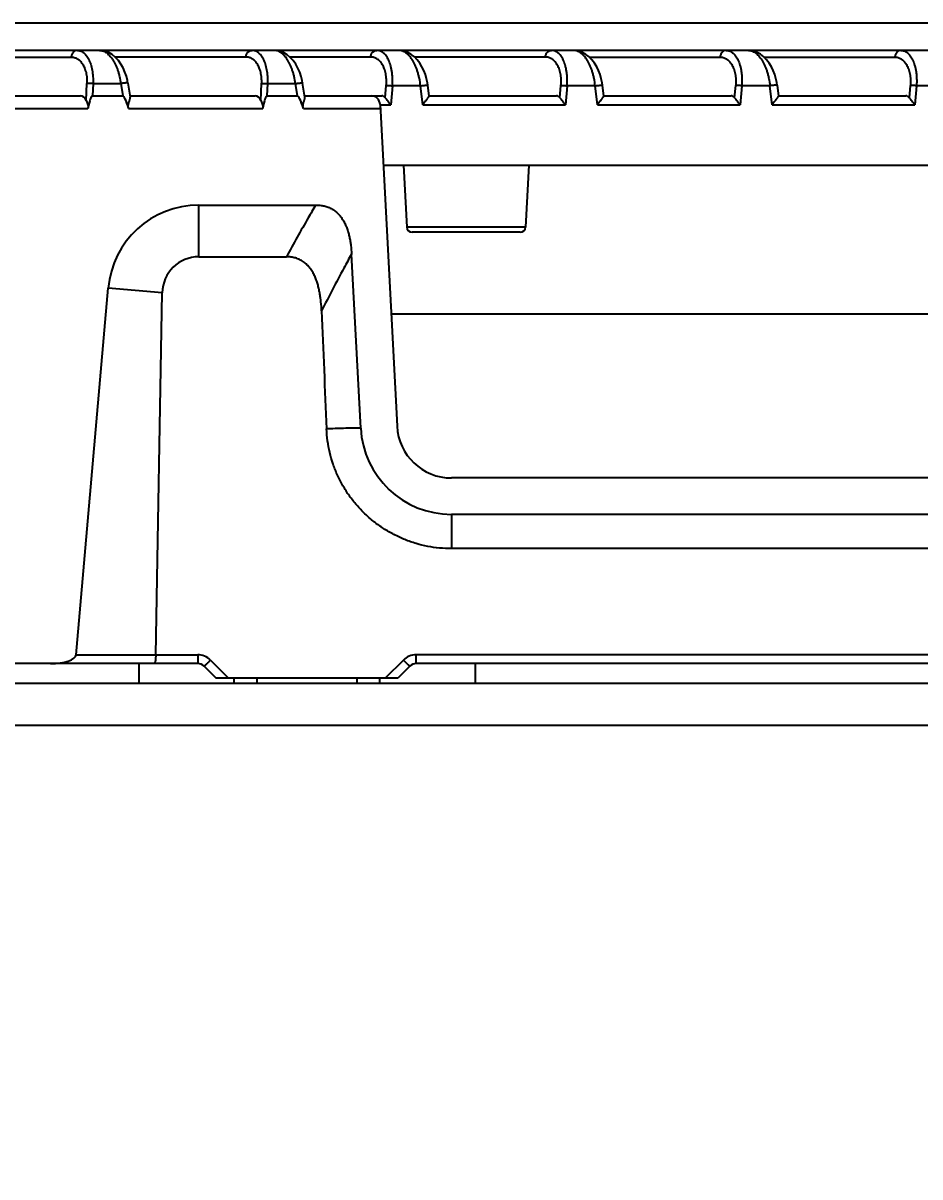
# Model space of a CAD drawing. Header units: millimetres. Extents: x 562 to 17351, y 2396 to 6995.
# Drawn here: x 1385.2 to 1434.5, y 4048.5 to 4111.9 of the extents above; entities that cross this region are included whole.
import ezdxf

# ---------------------------------------------------------------- set-up
doc = ezdxf.new("R2010")
doc.units = ezdxf.units.MM
doc.styles.get("Standard").update_dxf_attribs({"font": 'arial.ttf'})
doc.dimstyles.new('缩小5倍', dxfattribs={"dimtxt": 40, "dimasz": 20, "dimexe": 1, "dimexo": 0.2, "dimgap": 0, "dimtad": 1, "dimtoh": 1, "dimdec": 1, "dimzin": 9, "dimdsep": 46, "dimtxsty": 'Standard', "dimblk": '_FILLED', "dimcen": 0.2, "dimclrd": 256, "dimclre": 256, "dimclrt": 256, "dimadec": 1, "dimazin": 2, "dimtfac": 1, "dimtdec": 1, "dimtofl": 0, "dimtmove": 0, "dimatfit": 3, "dimldrblk": '_FILLED', "dimfxl": 1, "dimtolj": 1, "dimtzin": 0, "dimarcsym": 0})

# ---------------------------------------------------------------- blocks, each defined once
blk = doc.blocks.new('_FILLED')
at = {"color": 0, "linetype": 'ByBlock'}
blk.add_solid([(0, 0), (-1, 0.15), (-1, -0.15)], dxfattribs=at)
blk = doc.blocks.new('*D21')
at = {"lineweight": -2, "transparency": 16777216}
for p, q in [((1325.804, 3845.654), (1325.804, 3965.231)), ((1925.804, 3845.654), (1925.804, 3965.231)), ((1345.804, 3964.231), (1905.804, 3964.231))]:
    blk.add_line(p, q, dxfattribs=at)
at = {"layer": 'Defpoints', "color": 0, "transparency": 16777216}
for p in [(1925.804, 3964.231), (1325.804, 3845.454), (1925.804, 3845.454)]:
    blk.add_point(p, dxfattribs=at)
at = {"lineweight": -2, "transparency": 16777216, "xscale": 20, "yscale": 20, "zscale": 20, "rotation": 180}
blk.add_blockref('_FILLED', (1325.804, 3964.231), dxfattribs=at)
at = {"lineweight": -2, "transparency": 16777216, "xscale": 20, "yscale": 20, "zscale": 20}
blk.add_blockref('_FILLED', (1925.804, 3964.231), dxfattribs=at)
at = {"lineweight": 5, "transparency": 16777216, "insert": (1625.804, 3990.125), "char_height": 40, "attachment_point": 5}
blk.add_mtext('\\A1;600mm [1\'-11 5/8"]', dxfattribs=at)

msp = doc.modelspace()

# ---------------------------------------------------------------- linework, layer by layer
at = {"color": 7, "linetype": 'Continuous'}
for p, q in [((1894.548, 4111.869), (1357.522, 4111.869)), ((1511.506, 4110.369), (1354.795, 4110.369)), ((1380.646, 4110.004), (1387.842, 4110.004)), ((1397.446, 4110.004), (1390.25, 4110.004)), ((1404.304, 4110.004), (1399.854, 4110.004)), ((1413.908, 4110.004), (1406.714, 4110.004)), ((1416.318, 4110.004), (1423.512, 4110.004)), ((1425.922, 4110.004), (1433.117, 4110.004)), ((1388.661, 4107.617), (1388.706, 4108.543)), ((1389.042, 4108.543), (1389.009, 4107.869)), ((1389.042, 4108.543), (1390.565, 4108.543)), ((1390.565, 4108.543), (1390.673, 4107.869)), ((1390.96, 4108.571), (1391.084, 4107.796)), ((1398.265, 4107.617), (1398.31, 4108.543)), ((1398.613, 4107.869), (1398.646, 4108.543)), ((1398.646, 4108.543), (1400.169, 4108.543)), ((1400.277, 4107.869), (1400.169, 4108.543)), ((1400.688, 4107.796), (1400.564, 4108.571)), ((1381.468, 4107.869), (1388.345, 4107.869)), ((1389.009, 4107.869), (1390.673, 4107.869)), ((1391.072, 4107.869), (1397.949, 4107.869)), ((1398.613, 4107.869), (1400.277, 4107.869)), ((1400.676, 4107.869), (1404.919, 4107.869)), ((1405.102, 4107.765), (1405.162, 4108.446)), ((1405.498, 4108.421), (1405.407, 4107.382)), ((1407.042, 4108.421), (1405.498, 4108.421)), ((1407.167, 4107.382), (1407.042, 4108.421)), ((1407.511, 4107.861), (1407.439, 4108.459)), ((1407.511, 4107.869), (1414.523, 4107.869)), ((1414.706, 4107.765), (1414.766, 4108.446)), ((1415.102, 4108.421), (1415.011, 4107.382)), ((1416.646, 4108.421), (1415.102, 4108.421)), ((1416.771, 4107.382), (1416.646, 4108.421)), ((1417.115, 4107.861), (1417.043, 4108.459)), ((1417.115, 4107.869), (1424.127, 4107.869)), ((1424.311, 4107.765), (1424.37, 4108.446)), ((1424.706, 4108.421), (1424.615, 4107.382)), ((1426.25, 4108.421), (1424.706, 4108.421)), ((1426.375, 4107.382), (1426.25, 4108.421)), ((1426.647, 4108.459), (1426.719, 4107.861)), ((1426.719, 4107.869), (1433.731, 4107.869)), ((1433.915, 4107.765), (1433.974, 4108.446)), ((1434.31, 4108.421), (1434.219, 4107.382)), ((1435.854, 4108.421), (1434.31, 4108.421)), ((1404.826, 4107.395), (1405.752, 4089.712)), ((1404.826, 4107.382), (1405.407, 4107.382)), ((1407.167, 4107.382), (1415.011, 4107.382)), ((1416.771, 4107.382), (1424.615, 4107.382)), ((1426.375, 4107.382), (1434.219, 4107.382)), ((1381.394, 4107.169), (1388.763, 4107.169)), ((1390.999, 4107.169), (1398.367, 4107.169)), ((1400.603, 4107.169), (1404.837, 4107.169)), ((1405, 4104.069), (1462.602, 4104.069)), ((1406.107, 4104.069), (1406.286, 4100.653)), ((1412.995, 4104.069), (1412.816, 4100.653)), ((1394.857, 4099.026), (1394.857, 4101.869)), ((1394.857, 4101.869), (1401.284, 4101.869)), ((1412.816, 4100.653), (1406.286, 4100.653)), ((1412.516, 4100.369), (1406.585, 4100.369)), ((1394.857, 4099.026), (1399.676, 4099.026)), ((1403.755, 4089.607), (1403.253, 4099.177)), ((1388.113, 4077.154), (1389.876, 4097.305)), ((1392.845, 4097.045), (1389.876, 4097.305)), ((1392.488, 4077.156), (1392.845, 4097.045)), ((1461.245, 4095.869), (1405.43, 4095.869)), ((1458.853, 4086.869), (1408.748, 4086.869)), ((1408.748, 4084.869), (1408.748, 4082.986)), ((1466.49, 4084.869), (1408.748, 4084.869)), ((1462.686, 4082.986), (1408.748, 4082.986)), ((1388.113, 4077.154), (1392.488, 4077.154)), ((1392.488, 4077.156), (1394.794, 4077.156)), ((1394.794, 4077.156), (1394.794, 4076.669)), ((1395.501, 4076.863), (1396.495, 4075.869)), ((1406.101, 4076.863), (1405.107, 4075.869)), ((1406.808, 4076.669), (1406.808, 4077.156)), ((1464.794, 4077.156), (1406.808, 4077.156)), ((1394.794, 4076.669), (1369.204, 4076.669)), ((1391.551, 4076.669), (1391.551, 4075.569)), ((1395.147, 4076.523), (1395.801, 4075.869)), ((1406.454, 4076.523), (1405.801, 4075.869)), ((1464.794, 4076.669), (1406.808, 4076.669)), ((1410.051, 4076.669), (1410.051, 4075.569)), ((1925.801, 4075.569), (1325.801, 4075.569)), ((1405.801, 4075.869), (1395.801, 4075.869)), ((1396.801, 4075.569), (1396.801, 4075.869)), ((1398.051, 4075.869), (1398.051, 4075.569)), ((1403.551, 4075.869), (1403.551, 4075.569)), ((1404.801, 4075.569), (1404.801, 4075.869)), ((1925.801, 4073.269), (1325.801, 4073.269))]:
    msp.add_line(p, q, dxfattribs=at)
for points in [[(1390.96, 4108.571), (1390.933, 4108.717), (1390.875, 4108.949), (1390.795, 4109.179), (1390.695, 4109.403), (1390.574, 4109.616), (1390.432, 4109.811), (1390.272, 4109.986), (1390.094, 4110.133), (1389.904, 4110.247), (1389.708, 4110.324), (1389.513, 4110.363), (1389.398, 4110.369)], [(1400.564, 4108.571), (1400.539, 4108.709), (1400.481, 4108.941), (1400.402, 4109.172), (1400.302, 4109.397), (1400.181, 4109.61), (1400.041, 4109.806), (1399.881, 4109.981), (1399.704, 4110.129), (1399.515, 4110.243), (1399.319, 4110.321), (1399.124, 4110.362), (1399.003, 4110.369)], [(1407.439, 4108.459), (1407.42, 4108.587), (1407.375, 4108.81), (1407.31, 4109.035), (1407.227, 4109.255), (1407.124, 4109.467), (1407.003, 4109.667), (1406.863, 4109.85), (1406.706, 4110.013), (1406.534, 4110.149), (1406.351, 4110.254), (1406.163, 4110.326), (1405.976, 4110.363), (1405.861, 4110.369)], [(1417.043, 4108.459), (1417.025, 4108.587), (1416.979, 4108.81), (1416.914, 4109.035), (1416.831, 4109.255), (1416.728, 4109.467), (1416.607, 4109.667), (1416.467, 4109.85), (1416.31, 4110.013), (1416.138, 4110.149), (1415.955, 4110.254), (1415.767, 4110.326), (1415.58, 4110.363), (1415.465, 4110.369)], [(1426.647, 4108.459), (1426.627, 4108.595), (1426.581, 4108.818), (1426.516, 4109.042), (1426.432, 4109.262), (1426.329, 4109.473), (1426.207, 4109.672), (1426.066, 4109.855), (1425.908, 4110.018), (1425.736, 4110.153), (1425.553, 4110.257), (1425.364, 4110.328), (1425.177, 4110.364), (1425.069, 4110.369)]]:
    msp.add_lwpolyline(points, dxfattribs=at)
for centre, radius, start, end in [((1404.326, 4107.369), 0.5, 3, 90), ((1394.857, 4096.869), 5, 90, 175), ((1406.585, 4100.669), 0.3, 183, 270), ((1412.516, 4100.669), 0.3, 270, 357), ((3735.475, 4189.864), 2335.753, 182.301895, 182.461184), ((1408.748, 4089.869), 5, 183, 270), ((1408.748, 4089.869), 3, 183, 270), ((1394.794, 4076.156), 1, 45, 90), ((1406.808, 4076.156), 1, 90.00003, 134.99997), ((1394.794, 4076.169), 0.5, 45, 90), ((1406.808, 4076.169), 0.5, 90, 135.0005)]:
    msp.add_arc(centre, radius, start, end, dxfattribs=at)
for centre, major_axis, ratio, start_param, end_param in [((1388.272, 4107.169), (0.12, 0.696), 0.625869, -0.768261, 0.10756), ((1388.791, 4103.28), (0.22, 4.589), 0.087056, 0.004178, 0.56376), ((1391.399, 4103.28), (0.732, -4.589), 0.086076, 2.568286, 3.127867), ((1397.876, 4107.169), (0.12, 0.696), 0.625869, -0.768261, 0.10756), ((1398.395, 4103.28), (0.22, 4.589), 0.087056, 0.004178, 0.56376), ((1401.003, 4103.28), (-0.732, 4.589), 0.086076, -0.573307, -0.013726), ((1404.867, 4107.369), (0.086, 0.497), 0.625869, -0.547662, 0.10756), ((1414.471, 4107.369), (0.086, 0.497), 0.625869, -0.547662, 0.10756), ((1424.075, 4107.369), (0.086, 0.497), 0.625869, -0.547662, 0.10756), ((1433.679, 4107.369), (0.086, 0.497), 0.625869, -0.547662, 0.10756), ((1394.857, 4097.009), (0, 2.018), 0.997597, 0, 1.552812), ((1386.695, 4077.169), (1.419, 0), 0.352375, -1.570796, -0.030819)]:
    msp.add_ellipse(centre, major_axis=major_axis, ratio=ratio, start_param=start_param, end_param=end_param, dxfattribs=at)
for points, knots in [([(1388.178, 4110.369), (1388.157, 4110.369), (1388.115, 4110.364), (1388.054, 4110.344), (1387.998, 4110.31), (1387.948, 4110.265), (1387.906, 4110.21), (1387.873, 4110.146), (1387.851, 4110.077), (1387.843, 4110.028), (1387.842, 4110.004)], [0, 0, 0, 0, 0.114925, 0.231417, 0.35071, 0.473658, 0.600535, 0.731076, 0.864602, 1, 1, 1, 1]), ([(1387.842, 4110.004), (1387.87, 4110.004), (1387.928, 4110), (1388.013, 4109.983), (1388.096, 4109.953), (1388.177, 4109.912), (1388.255, 4109.858), (1388.329, 4109.792), (1388.399, 4109.714), (1388.488, 4109.591), (1388.562, 4109.446), (1388.62, 4109.284), (1388.657, 4109.15), (1388.684, 4109.007), (1388.708, 4108.804), (1388.711, 4108.648), (1388.706, 4108.543)], [0, 0, 0, 0, 0.045643, 0.091433, 0.137966, 0.185863, 0.235715, 0.288068, 0.343406, 0.402132, 0.530697, 0.600894, 0.674876, 0.752346, 0.832821, 1, 1, 1, 1]), ([(1388.178, 4110.369), (1388.207, 4110.369), (1388.267, 4110.364), (1388.354, 4110.341), (1388.44, 4110.302), (1388.507, 4110.257), (1388.559, 4110.214), (1388.612, 4110.164), (1388.675, 4110.092), (1388.745, 4109.992), (1388.809, 4109.877), (1388.866, 4109.748), (1388.917, 4109.606), (1388.961, 4109.451), (1388.996, 4109.285), (1389.022, 4109.109), (1389.044, 4108.861), (1389.046, 4108.671), (1389.042, 4108.543)], [0, 0, 0, 0, 0.040066, 0.080632, 0.122622, 0.166909, 0.190164, 0.21426, 0.26522, 0.320265, 0.379692, 0.443653, 0.512149, 0.585035, 0.662013, 0.74264, 0.826333, 1, 1, 1, 1]), ([(1389.398, 4110.369), (1389.429, 4110.369), (1389.491, 4110.363), (1389.584, 4110.339), (1389.676, 4110.299), (1389.768, 4110.244), (1389.858, 4110.173), (1389.946, 4110.088), (1390.031, 4109.988), (1390.113, 4109.874), (1390.191, 4109.746), (1390.265, 4109.605), (1390.333, 4109.452), (1390.395, 4109.287), (1390.45, 4109.113), (1390.515, 4108.865), (1390.549, 4108.673), (1390.565, 4108.543)], [0, 0, 0, 0, 0.039555, 0.080471, 0.123514, 0.169329, 0.218402, 0.271089, 0.327625, 0.388146, 0.452688, 0.521197, 0.593526, 0.669427, 0.74855, 0.830427, 1, 1, 1, 1]), ([(1397.446, 4110.004), (1397.447, 4110.028), (1397.455, 4110.077), (1397.477, 4110.146), (1397.51, 4110.21), (1397.552, 4110.265), (1397.602, 4110.31), (1397.658, 4110.344), (1397.719, 4110.364), (1397.761, 4110.369), (1397.782, 4110.369)], [0, 0, 0, 0, 0.135398, 0.268924, 0.399465, 0.526342, 0.64929, 0.768583, 0.885075, 1, 1, 1, 1]), ([(1398.31, 4108.543), (1398.315, 4108.648), (1398.312, 4108.804), (1398.288, 4109.007), (1398.261, 4109.15), (1398.224, 4109.284), (1398.166, 4109.446), (1398.092, 4109.591), (1398.003, 4109.714), (1397.933, 4109.792), (1397.859, 4109.858), (1397.781, 4109.912), (1397.7, 4109.953), (1397.617, 4109.983), (1397.532, 4110), (1397.474, 4110.004), (1397.446, 4110.004)], [0, 0, 0, 0, 0.167164, 0.247637, 0.32511, 0.399095, 0.469294, 0.597861, 0.656589, 0.711929, 0.764282, 0.814134, 0.862031, 0.908566, 0.954359, 1, 1, 1, 1]), ([(1398.646, 4108.543), (1398.651, 4108.671), (1398.649, 4108.861), (1398.626, 4109.109), (1398.6, 4109.285), (1398.565, 4109.451), (1398.521, 4109.606), (1398.471, 4109.748), (1398.413, 4109.877), (1398.349, 4109.992), (1398.279, 4110.092), (1398.216, 4110.164), (1398.163, 4110.214), (1398.111, 4110.257), (1398.044, 4110.302), (1397.958, 4110.341), (1397.871, 4110.364), (1397.811, 4110.369), (1397.782, 4110.369)], [0, 0, 0, 0, 0.173652, 0.257342, 0.337971, 0.41495, 0.487838, 0.556336, 0.620298, 0.679728, 0.734774, 0.785735, 0.809831, 0.833087, 0.877374, 0.919366, 0.959936, 1, 1, 1, 1]), ([(1400.169, 4108.543), (1400.153, 4108.673), (1400.119, 4108.865), (1400.055, 4109.113), (1399.999, 4109.287), (1399.937, 4109.452), (1399.869, 4109.605), (1399.795, 4109.746), (1399.717, 4109.874), (1399.635, 4109.988), (1399.55, 4110.088), (1399.462, 4110.173), (1399.372, 4110.244), (1399.28, 4110.299), (1399.188, 4110.339), (1399.095, 4110.363), (1399.033, 4110.369), (1399.002, 4110.369)], [0, 0, 0, 0, 0.16957, 0.251447, 0.330571, 0.406473, 0.478803, 0.547313, 0.611855, 0.672377, 0.728914, 0.7816, 0.830673, 0.876487, 0.91953, 0.960445, 1, 1, 1, 1]), ([(1404.304, 4110.004), (1404.306, 4110.028), (1404.313, 4110.077), (1404.336, 4110.146), (1404.368, 4110.21), (1404.41, 4110.265), (1404.46, 4110.31), (1404.517, 4110.344), (1404.577, 4110.364), (1404.619, 4110.369), (1404.64, 4110.369)], [0, 0, 0, 0, 0.135398, 0.268924, 0.399465, 0.526342, 0.64929, 0.768583, 0.885075, 1, 1, 1, 1]), ([(1405.162, 4108.446), (1405.171, 4108.555), (1405.175, 4108.719), (1405.157, 4108.933), (1405.133, 4109.085), (1405.099, 4109.229), (1405.056, 4109.363), (1405.004, 4109.485), (1404.945, 4109.594), (1404.879, 4109.692), (1404.808, 4109.776), (1404.732, 4109.847), (1404.652, 4109.904), (1404.568, 4109.949), (1404.482, 4109.981), (1404.394, 4110), (1404.334, 4110.004), (1404.304, 4110.004)], [0, 0, 0, 0, 0.166447, 0.247143, 0.325072, 0.399633, 0.470422, 0.537235, 0.600052, 0.659019, 0.714422, 0.766664, 0.816244, 0.863733, 0.909754, 0.954964, 1, 1, 1, 1]), ([(1405.498, 4108.421), (1405.507, 4108.555), (1405.511, 4108.755), (1405.494, 4109.016), (1405.472, 4109.203), (1405.44, 4109.38), (1405.398, 4109.546), (1405.348, 4109.699), (1405.29, 4109.838), (1405.226, 4109.962), (1405.155, 4110.07), (1405.09, 4110.148), (1405.036, 4110.202), (1404.982, 4110.248), (1404.912, 4110.296), (1404.824, 4110.338), (1404.733, 4110.364), (1404.671, 4110.369), (1404.64, 4110.369)], [0, 0, 0, 0, 0.172518, 0.256251, 0.337199, 0.414677, 0.488147, 0.557227, 0.621702, 0.681522, 0.7368, 0.787815, 0.811868, 0.835035, 0.879013, 0.920546, 0.960549, 1, 1, 1, 1]), ([(1407.042, 4108.421), (1407.028, 4108.558), (1406.998, 4108.76), (1406.938, 4109.022), (1406.884, 4109.208), (1406.823, 4109.384), (1406.755, 4109.548), (1406.68, 4109.699), (1406.6, 4109.836), (1406.516, 4109.958), (1406.429, 4110.066), (1406.338, 4110.158), (1406.245, 4110.234), (1406.15, 4110.294), (1406.054, 4110.337), (1405.958, 4110.363), (1405.893, 4110.369), (1405.861, 4110.369)], [0, 0, 0, 0, 0.168655, 0.25059, 0.329986, 0.406288, 0.479072, 0.548028, 0.612964, 0.673789, 0.730516, 0.783258, 0.832246, 0.877834, 0.92052, 0.960974, 1, 1, 1, 1]), ([(1413.908, 4110.004), (1413.91, 4110.028), (1413.918, 4110.077), (1413.94, 4110.146), (1413.972, 4110.21), (1414.014, 4110.265), (1414.064, 4110.31), (1414.121, 4110.344), (1414.181, 4110.364), (1414.224, 4110.369), (1414.244, 4110.369)], [0, 0, 0, 0, 0.135398, 0.268924, 0.399465, 0.526342, 0.64929, 0.768583, 0.885075, 1, 1, 1, 1]), ([(1414.766, 4108.446), (1414.775, 4108.555), (1414.779, 4108.719), (1414.761, 4108.933), (1414.737, 4109.085), (1414.703, 4109.229), (1414.66, 4109.363), (1414.608, 4109.485), (1414.549, 4109.594), (1414.484, 4109.692), (1414.412, 4109.776), (1414.336, 4109.847), (1414.256, 4109.904), (1414.172, 4109.949), (1414.086, 4109.981), (1413.998, 4110), (1413.938, 4110.004), (1413.908, 4110.004)], [0, 0, 0, 0, 0.166447, 0.247143, 0.325072, 0.399633, 0.470422, 0.537235, 0.600052, 0.659019, 0.714422, 0.766664, 0.816244, 0.863733, 0.909754, 0.954964, 1, 1, 1, 1]), ([(1415.102, 4108.421), (1415.111, 4108.555), (1415.115, 4108.755), (1415.098, 4109.016), (1415.076, 4109.203), (1415.044, 4109.38), (1415.002, 4109.546), (1414.952, 4109.699), (1414.894, 4109.838), (1414.83, 4109.962), (1414.759, 4110.07), (1414.694, 4110.148), (1414.64, 4110.202), (1414.586, 4110.248), (1414.516, 4110.296), (1414.428, 4110.338), (1414.337, 4110.364), (1414.275, 4110.369), (1414.244, 4110.369)], [0, 0, 0, 0, 0.172518, 0.256251, 0.337199, 0.414677, 0.488147, 0.557227, 0.621702, 0.681522, 0.7368, 0.787815, 0.811868, 0.835035, 0.879013, 0.920546, 0.960549, 1, 1, 1, 1]), ([(1416.646, 4108.421), (1416.633, 4108.558), (1416.602, 4108.76), (1416.542, 4109.022), (1416.489, 4109.208), (1416.427, 4109.384), (1416.359, 4109.548), (1416.284, 4109.699), (1416.205, 4109.836), (1416.12, 4109.958), (1416.033, 4110.066), (1415.942, 4110.158), (1415.849, 4110.234), (1415.754, 4110.294), (1415.658, 4110.337), (1415.562, 4110.363), (1415.497, 4110.369), (1415.465, 4110.369)], [0, 0, 0, 0, 0.168655, 0.25059, 0.329986, 0.406288, 0.479072, 0.548028, 0.612964, 0.673789, 0.730516, 0.783258, 0.832246, 0.877834, 0.92052, 0.960974, 1, 1, 1, 1]), ([(1423.849, 4110.369), (1423.828, 4110.369), (1423.786, 4110.364), (1423.725, 4110.344), (1423.669, 4110.31), (1423.619, 4110.265), (1423.577, 4110.21), (1423.544, 4110.146), (1423.522, 4110.077), (1423.514, 4110.028), (1423.512, 4110.004)], [0, 0, 0, 0, 0.114925, 0.231417, 0.35071, 0.473658, 0.600535, 0.731076, 0.864602, 1, 1, 1, 1]), ([(1423.512, 4110.004), (1423.542, 4110.004), (1423.602, 4110), (1423.69, 4109.981), (1423.776, 4109.949), (1423.86, 4109.904), (1423.94, 4109.847), (1424.016, 4109.776), (1424.088, 4109.692), (1424.153, 4109.594), (1424.212, 4109.485), (1424.264, 4109.363), (1424.307, 4109.229), (1424.341, 4109.085), (1424.365, 4108.933), (1424.383, 4108.719), (1424.379, 4108.555), (1424.37, 4108.446)], [0, 0, 0, 0, 0.045036, 0.090247, 0.136266, 0.183755, 0.233334, 0.285576, 0.340977, 0.399943, 0.462758, 0.529569, 0.600358, 0.674918, 0.752847, 0.833543, 1, 1, 1, 1]), ([(1423.849, 4110.369), (1423.879, 4110.369), (1423.941, 4110.364), (1424.032, 4110.338), (1424.12, 4110.296), (1424.19, 4110.248), (1424.244, 4110.202), (1424.298, 4110.148), (1424.363, 4110.07), (1424.434, 4109.962), (1424.499, 4109.838), (1424.556, 4109.699), (1424.606, 4109.546), (1424.648, 4109.38), (1424.68, 4109.203), (1424.703, 4109.016), (1424.719, 4108.755), (1424.715, 4108.555), (1424.706, 4108.421)], [0, 0, 0, 0, 0.039452, 0.079454, 0.120987, 0.164964, 0.188131, 0.212183, 0.263197, 0.318474, 0.378292, 0.442766, 0.511845, 0.585314, 0.662791, 0.743739, 0.827473, 1, 1, 1, 1]), ([(1425.069, 4110.369), (1425.101, 4110.369), (1425.166, 4110.363), (1425.262, 4110.337), (1425.358, 4110.294), (1425.453, 4110.234), (1425.546, 4110.158), (1425.637, 4110.066), (1425.724, 4109.958), (1425.809, 4109.836), (1425.888, 4109.699), (1425.963, 4109.548), (1426.031, 4109.384), (1426.093, 4109.208), (1426.146, 4109.022), (1426.207, 4108.76), (1426.237, 4108.558), (1426.25, 4108.421)], [0, 0, 0, 0, 0.039027, 0.079478, 0.122163, 0.167751, 0.216739, 0.269482, 0.326208, 0.387033, 0.451968, 0.520924, 0.593706, 0.670006, 0.7494, 0.831338, 1, 1, 1, 1]), ([(1433.453, 4110.369), (1433.432, 4110.369), (1433.39, 4110.364), (1433.329, 4110.344), (1433.273, 4110.31), (1433.223, 4110.265), (1433.181, 4110.21), (1433.148, 4110.146), (1433.126, 4110.077), (1433.118, 4110.028), (1433.117, 4110.004)], [0, 0, 0, 0, 0.114925, 0.231417, 0.35071, 0.473658, 0.600535, 0.731076, 0.864602, 1, 1, 1, 1]), ([(1433.117, 4110.004), (1433.146, 4110.004), (1433.206, 4110), (1433.294, 4109.981), (1433.38, 4109.949), (1433.464, 4109.904), (1433.544, 4109.847), (1433.62, 4109.776), (1433.692, 4109.692), (1433.757, 4109.594), (1433.817, 4109.485), (1433.868, 4109.363), (1433.911, 4109.229), (1433.945, 4109.085), (1433.969, 4108.933), (1433.987, 4108.719), (1433.983, 4108.555), (1433.974, 4108.446)], [0, 0, 0, 0, 0.045036, 0.090247, 0.136266, 0.183755, 0.233334, 0.285576, 0.340977, 0.399943, 0.462758, 0.529569, 0.600358, 0.674918, 0.752847, 0.833543, 1, 1, 1, 1]), ([(1433.453, 4110.369), (1433.483, 4110.369), (1433.545, 4110.364), (1433.636, 4110.338), (1433.725, 4110.296), (1433.794, 4110.248), (1433.848, 4110.202), (1433.902, 4110.148), (1433.967, 4110.07), (1434.038, 4109.962), (1434.103, 4109.838), (1434.16, 4109.699), (1434.21, 4109.546), (1434.252, 4109.38), (1434.284, 4109.203), (1434.307, 4109.016), (1434.323, 4108.755), (1434.319, 4108.555), (1434.31, 4108.421)], [0, 0, 0, 0, 0.039452, 0.079454, 0.120987, 0.164964, 0.188131, 0.212183, 0.263197, 0.318474, 0.378292, 0.442766, 0.511845, 0.585314, 0.662791, 0.743739, 0.827473, 1, 1, 1, 1]), ([(1389.042, 4108.543), (1389.009, 4108.545), (1388.945, 4108.547), (1388.854, 4108.549), (1388.785, 4108.548), (1388.737, 4108.546), (1388.715, 4108.544), (1388.706, 4108.543)], [0, 0, 0, 0, 0.293998, 0.569544, 0.809753, 0.911948, 1, 1, 1, 1]), ([(1390.96, 4108.571), (1390.96, 4108.572), (1390.96, 4108.573), (1390.958, 4108.575), (1390.955, 4108.576), (1390.951, 4108.577), (1390.947, 4108.578), (1390.942, 4108.579), (1390.935, 4108.579), (1390.925, 4108.58), (1390.911, 4108.58), (1390.891, 4108.58), (1390.868, 4108.579), (1390.831, 4108.577), (1390.78, 4108.572), (1390.713, 4108.564), (1390.641, 4108.555), (1390.591, 4108.547), (1390.565, 4108.543)], [0, 0, 0, 0, 0.004357, 0.009847, 0.017077, 0.02631, 0.037659, 0.051166, 0.066835, 0.084658, 0.126665, 0.176871, 0.234866, 0.30012, 0.449981, 0.620926, 0.806581, 1, 1, 1, 1]), ([(1398.31, 4108.543), (1398.319, 4108.544), (1398.341, 4108.546), (1398.389, 4108.548), (1398.458, 4108.549), (1398.549, 4108.547), (1398.613, 4108.545), (1398.646, 4108.543)], [0, 0, 0, 0, 0.088052, 0.190247, 0.430456, 0.706002, 1, 1, 1, 1]), ([(1400.169, 4108.543), (1400.195, 4108.547), (1400.245, 4108.555), (1400.317, 4108.564), (1400.384, 4108.572), (1400.436, 4108.577), (1400.472, 4108.579), (1400.495, 4108.58), (1400.515, 4108.58), (1400.53, 4108.58), (1400.54, 4108.579), (1400.546, 4108.579), (1400.551, 4108.578), (1400.556, 4108.577), (1400.559, 4108.576), (1400.562, 4108.575), (1400.564, 4108.573), (1400.564, 4108.572), (1400.564, 4108.571)], [0, 0, 0, 0, 0.193419, 0.379074, 0.550019, 0.69988, 0.765135, 0.823129, 0.873335, 0.915342, 0.933165, 0.948835, 0.962341, 0.97369, 0.982923, 0.990153, 0.995643, 1, 1, 1, 1]), ([(1405.162, 4108.446), (1405.183, 4108.445), (1405.231, 4108.442), (1405.343, 4108.434), (1405.434, 4108.427), (1405.498, 4108.421)], [0, 0, 0, 0, 0.189273, 0.429405, 1, 1, 1, 1]), ([(1407.042, 4108.421), (1407.067, 4108.424), (1407.118, 4108.43), (1407.18, 4108.437), (1407.228, 4108.443), (1407.261, 4108.446), (1407.292, 4108.449), (1407.321, 4108.452), (1407.347, 4108.454), (1407.37, 4108.456), (1407.39, 4108.458), (1407.405, 4108.459), (1407.415, 4108.459), (1407.421, 4108.46), (1407.426, 4108.46), (1407.431, 4108.46), (1407.434, 4108.46), (1407.436, 4108.46), (1407.438, 4108.459), (1407.439, 4108.459), (1407.439, 4108.459)], [0, 0, 0, 0, 0.194976, 0.382373, 0.470967, 0.555027, 0.63373, 0.706334, 0.772135, 0.830515, 0.880906, 0.922839, 0.940503, 0.955911, 0.969033, 0.979836, 0.988299, 0.994425, 0.998248, 1, 1, 1, 1]), ([(1414.766, 4108.446), (1414.787, 4108.445), (1414.835, 4108.442), (1414.947, 4108.434), (1415.038, 4108.427), (1415.102, 4108.421)], [0, 0, 0, 0, 0.189273, 0.429405, 1, 1, 1, 1]), ([(1416.646, 4108.421), (1416.671, 4108.424), (1416.722, 4108.43), (1416.784, 4108.437), (1416.832, 4108.443), (1416.865, 4108.446), (1416.896, 4108.449), (1416.925, 4108.452), (1416.951, 4108.454), (1416.974, 4108.456), (1416.994, 4108.458), (1417.009, 4108.459), (1417.019, 4108.459), (1417.025, 4108.46), (1417.03, 4108.46), (1417.035, 4108.46), (1417.038, 4108.46), (1417.041, 4108.46), (1417.042, 4108.459), (1417.043, 4108.459), (1417.043, 4108.459)], [0, 0, 0, 0, 0.194976, 0.382373, 0.470967, 0.555027, 0.63373, 0.706334, 0.772135, 0.830515, 0.880906, 0.922839, 0.940503, 0.955911, 0.969033, 0.979836, 0.988299, 0.994425, 0.998248, 1, 1, 1, 1]), ([(1424.706, 4108.421), (1424.642, 4108.427), (1424.551, 4108.434), (1424.439, 4108.442), (1424.391, 4108.445), (1424.37, 4108.446)], [0, 0, 0, 0, 0.570595, 0.810727, 1, 1, 1, 1]), ([(1426.647, 4108.459), (1426.647, 4108.459), (1426.646, 4108.459), (1426.645, 4108.46), (1426.642, 4108.46), (1426.639, 4108.46), (1426.634, 4108.46), (1426.629, 4108.46), (1426.623, 4108.459), (1426.613, 4108.459), (1426.598, 4108.458), (1426.578, 4108.456), (1426.555, 4108.454), (1426.529, 4108.452), (1426.5, 4108.449), (1426.469, 4108.446), (1426.436, 4108.443), (1426.388, 4108.437), (1426.326, 4108.43), (1426.276, 4108.424), (1426.25, 4108.421)], [0, 0, 0, 0, 0.001752, 0.005575, 0.011701, 0.020164, 0.030967, 0.044089, 0.059497, 0.077161, 0.119094, 0.169485, 0.227865, 0.293666, 0.36627, 0.444973, 0.529033, 0.617627, 0.805024, 1, 1, 1, 1]), ([(1434.31, 4108.421), (1434.246, 4108.427), (1434.155, 4108.434), (1434.043, 4108.442), (1433.995, 4108.445), (1433.974, 4108.446)], [0, 0, 0, 0, 0.570595, 0.810727, 1, 1, 1, 1]), ([(1388.661, 4107.617), (1388.675, 4107.585), (1388.697, 4107.535), (1388.724, 4107.467), (1388.744, 4107.412), (1388.76, 4107.354), (1388.77, 4107.294), (1388.772, 4107.231), (1388.767, 4107.19), (1388.763, 4107.169)], [0, 0, 0, 0, 0.22629, 0.347284, 0.472386, 0.600919, 0.732214, 0.86557, 1, 1, 1, 1]), ([(1390.999, 4107.169), (1390.994, 4107.185), (1390.988, 4107.209), (1390.983, 4107.241), (1390.979, 4107.274), (1390.979, 4107.314), (1390.983, 4107.362), (1390.991, 4107.408), (1391.004, 4107.467), (1391.025, 4107.536), (1391.046, 4107.602), (1391.062, 4107.651), (1391.071, 4107.685), (1391.079, 4107.716), (1391.084, 4107.745), (1391.086, 4107.772), (1391.085, 4107.789), (1391.084, 4107.796)], [0, 0, 0, 0, 0.076841, 0.115181, 0.153369, 0.229103, 0.303697, 0.376908, 0.448426, 0.585373, 0.712088, 0.770665, 0.825489, 0.876122, 0.922183, 0.963437, 1, 1, 1, 1]), ([(1398.265, 4107.617), (1398.279, 4107.585), (1398.301, 4107.535), (1398.328, 4107.467), (1398.348, 4107.412), (1398.364, 4107.354), (1398.374, 4107.294), (1398.376, 4107.231), (1398.371, 4107.19), (1398.367, 4107.169)], [0, 0, 0, 0, 0.22629, 0.347284, 0.472386, 0.600919, 0.732214, 0.86557, 1, 1, 1, 1]), ([(1400.603, 4107.169), (1400.598, 4107.185), (1400.592, 4107.209), (1400.587, 4107.241), (1400.583, 4107.274), (1400.583, 4107.314), (1400.587, 4107.362), (1400.595, 4107.408), (1400.608, 4107.467), (1400.629, 4107.536), (1400.65, 4107.602), (1400.666, 4107.651), (1400.675, 4107.685), (1400.683, 4107.716), (1400.688, 4107.745), (1400.69, 4107.772), (1400.689, 4107.789), (1400.688, 4107.796)], [0, 0, 0, 0, 0.076841, 0.115181, 0.153369, 0.229103, 0.303697, 0.376908, 0.448426, 0.585373, 0.712088, 0.770665, 0.825489, 0.876122, 0.922183, 0.963437, 1, 1, 1, 1]), ([(1405.102, 4107.765), (1405.112, 4107.752), (1405.133, 4107.724), (1405.179, 4107.665), (1405.243, 4107.585), (1405.323, 4107.485), (1405.379, 4107.417), (1405.407, 4107.382)], [0, 0, 0, 0, 0.101372, 0.213513, 0.460334, 0.725789, 1, 1, 1, 1]), ([(1407.167, 4107.382), (1407.187, 4107.408), (1407.226, 4107.458), (1407.285, 4107.533), (1407.341, 4107.605), (1407.385, 4107.663), (1407.418, 4107.707), (1407.44, 4107.737), (1407.46, 4107.766), (1407.477, 4107.791), (1407.492, 4107.814), (1407.501, 4107.831), (1407.507, 4107.843), (1407.509, 4107.85), (1407.511, 4107.856), (1407.511, 4107.86), (1407.511, 4107.861)], [0, 0, 0, 0, 0.163999, 0.325119, 0.480499, 0.626615, 0.694772, 0.75872, 0.817574, 0.870347, 0.915932, 0.95321, 0.968429, 0.981268, 0.991732, 1, 1, 1, 1]), ([(1414.706, 4107.765), (1414.716, 4107.752), (1414.737, 4107.724), (1414.783, 4107.665), (1414.847, 4107.585), (1414.927, 4107.485), (1414.983, 4107.417), (1415.011, 4107.382)], [0, 0, 0, 0, 0.101372, 0.213513, 0.460334, 0.725789, 1, 1, 1, 1]), ([(1416.771, 4107.382), (1416.791, 4107.408), (1416.83, 4107.458), (1416.889, 4107.533), (1416.945, 4107.605), (1416.989, 4107.663), (1417.022, 4107.707), (1417.044, 4107.737), (1417.064, 4107.766), (1417.081, 4107.791), (1417.096, 4107.814), (1417.105, 4107.831), (1417.111, 4107.843), (1417.113, 4107.85), (1417.115, 4107.856), (1417.115, 4107.86), (1417.115, 4107.861)], [0, 0, 0, 0, 0.163999, 0.325119, 0.480499, 0.626615, 0.694772, 0.75872, 0.817574, 0.870347, 0.915932, 0.95321, 0.968429, 0.981268, 0.991732, 1, 1, 1, 1]), ([(1424.311, 4107.765), (1424.32, 4107.752), (1424.341, 4107.724), (1424.387, 4107.665), (1424.451, 4107.585), (1424.532, 4107.485), (1424.587, 4107.417), (1424.615, 4107.382)], [0, 0, 0, 0, 0.101372, 0.213513, 0.460334, 0.725789, 1, 1, 1, 1]), ([(1426.375, 4107.382), (1426.395, 4107.408), (1426.434, 4107.458), (1426.493, 4107.533), (1426.549, 4107.605), (1426.593, 4107.663), (1426.626, 4107.707), (1426.648, 4107.737), (1426.668, 4107.766), (1426.686, 4107.791), (1426.7, 4107.814), (1426.709, 4107.831), (1426.715, 4107.843), (1426.717, 4107.85), (1426.719, 4107.856), (1426.719, 4107.86), (1426.719, 4107.861)], [0, 0, 0, 0, 0.163999, 0.325119, 0.480499, 0.626615, 0.694772, 0.75872, 0.817574, 0.870347, 0.915932, 0.95321, 0.968429, 0.981268, 0.991732, 1, 1, 1, 1]), ([(1433.915, 4107.765), (1433.924, 4107.752), (1433.945, 4107.724), (1433.991, 4107.665), (1434.055, 4107.585), (1434.136, 4107.485), (1434.191, 4107.417), (1434.219, 4107.382)], [0, 0, 0, 0, 0.101372, 0.213513, 0.460334, 0.725789, 1, 1, 1, 1]), ([(1401.284, 4101.869), (1401.145, 4101.635), (1400.594, 4100.696), (1400.063, 4099.745), (1399.676, 4099.026)], [0, 0, 0, 0, 0.250226, 1, 1, 1, 1]), ([(1401.284, 4101.869), (1401.362, 4101.869), (1401.518, 4101.861), (1401.749, 4101.822), (1401.973, 4101.753), (1402.184, 4101.651), (1402.377, 4101.519), (1402.549, 4101.359), (1402.697, 4101.178), (1402.802, 4101.013), (1402.875, 4100.876), (1402.941, 4100.735), (1403.013, 4100.554), (1403.083, 4100.331), (1403.138, 4100.104), (1403.182, 4099.874), (1403.226, 4099.566), (1403.245, 4099.333), (1403.253, 4099.177)], [0, 0, 0, 0, 0.062503, 0.125001, 0.187491, 0.249975, 0.312461, 0.374951, 0.437446, 0.499947, 0.531209, 0.562469, 0.624977, 0.687485, 0.749992, 0.812499, 0.875006, 1, 1, 1, 1]), ([(1401.606, 4096.049), (1401.599, 4096.214), (1401.583, 4096.461), (1401.545, 4096.789), (1401.506, 4097.034), (1401.457, 4097.277), (1401.395, 4097.517), (1401.318, 4097.752), (1401.224, 4097.982), (1401.109, 4098.201), (1400.97, 4098.407), (1400.833, 4098.563), (1400.711, 4098.674), (1400.612, 4098.749), (1400.508, 4098.816), (1400.398, 4098.874), (1400.284, 4098.923), (1400.127, 4098.975), (1399.924, 4099.016), (1399.759, 4099.026), (1399.676, 4099.026)], [0, 0, 0, 0, 0.124968, 0.187461, 0.249953, 0.312447, 0.374942, 0.437438, 0.499934, 0.562428, 0.624919, 0.687406, 0.718671, 0.749936, 0.781201, 0.812468, 0.843735, 0.875004, 0.937496, 1, 1, 1, 1]), ([(1403.253, 4099.177), (1403.11, 4098.92), (1402.542, 4097.887), (1401.999, 4096.841), (1401.606, 4096.049)], [0, 0, 0, 0, 0.250196, 1, 1, 1, 1]), ([(1403.755, 4089.607), (1403.598, 4089.608), (1403.285, 4089.606), (1402.893, 4089.599), (1402.58, 4089.59), (1402.267, 4089.58), (1402.032, 4089.569), (1401.876, 4089.561)], [0, 0, 0, 0, 0.250064, 0.500089, 0.625087, 0.750073, 1, 1, 1, 1]), ([(1408.748, 4082.986), (1408.529, 4082.986), (1408.091, 4083.007), (1407.44, 4083.101), (1406.8, 4083.256), (1406.282, 4083.436), (1405.88, 4083.609), (1405.486, 4083.801), (1405.011, 4084.076), (1404.476, 4084.458), (1403.98, 4084.889), (1403.528, 4085.366), (1403.123, 4085.884), (1402.828, 4086.345), (1402.62, 4086.73), (1402.43, 4087.124), (1402.228, 4087.633), (1402.046, 4088.263), (1401.925, 4088.908), (1401.885, 4089.343), (1401.876, 4089.561)], [0, 0, 0, 0, 0.062548, 0.125133, 0.187713, 0.250284, 0.281575, 0.312864, 0.375412, 0.437944, 0.500464, 0.562968, 0.625458, 0.687934, 0.719175, 0.750413, 0.812863, 0.8753, 0.937725, 1, 1, 1, 1]), ([(1392.488, 4077.156), (1392.488, 4077.14), (1392.487, 4077.108), (1392.486, 4077.06), (1392.484, 4077.013), (1392.48, 4076.954), (1392.473, 4076.886), (1392.463, 4076.823), (1392.454, 4076.779), (1392.447, 4076.751), (1392.44, 4076.726), (1392.432, 4076.706), (1392.424, 4076.69), (1392.417, 4076.68), (1392.411, 4076.674), (1392.406, 4076.671), (1392.402, 4076.669), (1392.399, 4076.669), (1392.397, 4076.669)], [0, 0, 0, 0, 0.095393, 0.189697, 0.28194, 0.371293, 0.538124, 0.684337, 0.748191, 0.805221, 0.855073, 0.897523, 0.93254, 0.960421, 0.971966, 0.98217, 0.991364, 1, 1, 1, 1]), ([(1395.501, 4076.863), (1395.478, 4076.84), (1395.434, 4076.796), (1395.379, 4076.742), (1395.336, 4076.7), (1395.307, 4076.672), (1395.279, 4076.645), (1395.254, 4076.62), (1395.231, 4076.598), (1395.21, 4076.578), (1395.194, 4076.563), (1395.183, 4076.553), (1395.176, 4076.547), (1395.17, 4076.541), (1395.164, 4076.536), (1395.159, 4076.532), (1395.155, 4076.528), (1395.152, 4076.526), (1395.15, 4076.524), (1395.148, 4076.523), (1395.148, 4076.523), (1395.147, 4076.523), (1395.147, 4076.523)], [0, 0, 0, 0, 0.195909, 0.38376, 0.472438, 0.556507, 0.635161, 0.70767, 0.773345, 0.831581, 0.881819, 0.903794, 0.923602, 0.941191, 0.956527, 0.969577, 0.980309, 0.988699, 0.99474, 0.998445, 0.999454, 1, 1, 1, 1]), ([(1406.454, 4076.523), (1406.454, 4076.523), (1406.454, 4076.523), (1406.453, 4076.523), (1406.452, 4076.524), (1406.449, 4076.526), (1406.446, 4076.528), (1406.442, 4076.532), (1406.437, 4076.536), (1406.432, 4076.541), (1406.425, 4076.547), (1406.418, 4076.553), (1406.407, 4076.563), (1406.391, 4076.578), (1406.371, 4076.598), (1406.348, 4076.62), (1406.322, 4076.645), (1406.294, 4076.672), (1406.265, 4076.7), (1406.223, 4076.742), (1406.168, 4076.796), (1406.123, 4076.84), (1406.101, 4076.863)], [0, 0, 0, 0, 0.000546, 0.001555, 0.00526, 0.011301, 0.019691, 0.030423, 0.043473, 0.058809, 0.076398, 0.096206, 0.118181, 0.168419, 0.226655, 0.29233, 0.364839, 0.443493, 0.527562, 0.61624, 0.804091, 1, 1, 1, 1])]:
    msp.add_open_spline(points, degree=3, knots=knots, dxfattribs=at)

# ---------------------------------------------------------------- dimensions: what is measured, and where the dimension line sits
at = {"color": 6, "lineweight": 5}
dim = msp.add_linear_dim(base=(1925.804, 3964.231), p1=(1325.804, 3845.454), p2=(1925.804, 3845.454), dimstyle='缩小5倍', override={"dimpost": 'mm'}, dxfattribs=at)
dim.commit()
dim.dimension.update_dxf_attribs({"geometry": '*D21', "text_midpoint": (1625.804, 3964.231), "dimtype": 160})

doc.saveas('drawing.dxf')
